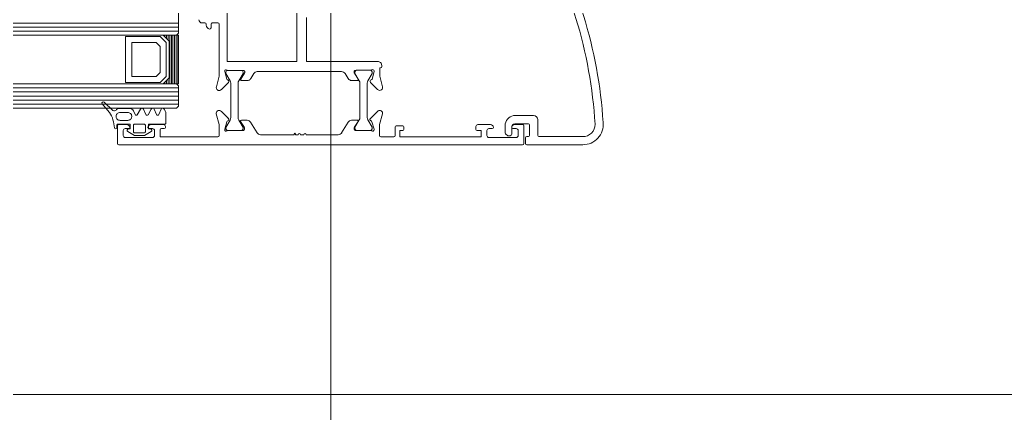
# Model space of a CAD drawing. Header units: centimetres. Extents: x 118932 to 154602, y -32682 to -23521.
# Drawn here: x 132889.05 to 132913.31, y -28094.11 to -28084.41 of the extents above; entities that cross this region are included whole.
import ezdxf

# ---------------------------------------------------------------- set-up
doc = ezdxf.new("R2010")
doc.units = ezdxf.units.CM
doc.header["$LTSCALE"] = 50
doc.header["$MEASUREMENT"] = 0
for name, color, linetype, lineweight, true_color in [('GEN_00_BL_Yazı', 7, 'Continuous', 0, 0x4f5250), ('GEN_02_TF_Pencere', 7, 'Continuous', 9, 0x6093ac), ('GEN_05_ML_Mermer', 7, 'Continuous', 9, 0x9d8692), ('GEN_06_GR_İnce', 7, 'Continuous', 13, 0xb0b0a9)]:
    doc.layers.add(name, color=color, linetype=linetype, lineweight=lineweight, true_color=true_color)
doc.layers.add('revizyon notlar', color=1, linetype='Continuous', lineweight=30)

# ---------------------------------------------------------------- blocks, each defined once
blk = doc.blocks.new('p25_a_rb')
at = {"layer": 'GEN_00_BL_Yazı'}
blk.add_line((-158.25, -26), (-158.25, 32.323), dxfattribs=at)
at = {"layer": 'GEN_02_TF_Pencere'}
for p, q in [((-160.8, -12.847), (-160.798, -15.797)), ((-159.088, -15.796), (-159.09, -12.846)), ((-162, -14.599), (-162, -15.099)), ((-158.849, -14.716), (-158.848, -15.796)), ((-162, -14.849), (-304.68, -14.849)), ((-162, -14.949), (-304.68, -14.949)), ((-161.349, -14.847), (-161.419, -14.847)), ((-161.319, -14.898), (-161.319, -14.877)), ((-161.199, -14.877), (-161.199, -14.967)), ((-161.029, -14.847), (-161.169, -14.847)), ((-160.998, -16.163), (-160.999, -14.877)), ((-162, -15.049), (-304.68, -15.049)), ((-162.375, -15.149), (-304.68, -15.149)), ((-163.3, -16.319), (-163.3, -15.179)), ((-163.3, -15.179), (-162.45, -15.179)), ((-162.45, -15.179), (-162.3, -15.329)), ((-162, -15.149), (-162.375, -15.149)), ((-162.375, -15.149), (-162.225, -15.299)), ((-162.375, -15.149), (-162.375, -15.15)), ((-162.335, -15.149), (-162.335, -15.189)), ((-162.295, -15.149), (-162.295, -15.229)), ((-162.255, -15.149), (-162.255, -15.269)), ((-162.215, -15.149), (-162.215, -16.349)), ((-162.175, -15.149), (-162.175, -16.349)), ((-162.135, -15.149), (-162.135, -16.349)), ((-162.095, -15.149), (-162.095, -16.349)), ((-162.055, -15.149), (-162.055, -16.349)), ((-162, -15.099), (-162.05, -15.149)), ((-162.015, -15.149), (-162.015, -16.349)), ((-162, -16.349), (-162, -15.149)), ((-162, -15.149), (-162, -15.149)), ((-163.15, -16.169), (-163.15, -15.329)), ((-163.15, -15.329), (-162.55, -15.329)), ((-162.55, -15.329), (-162.45, -15.429)), ((-162.45, -15.429), (-162.45, -16.069)), ((-162.3, -15.329), (-162.3, -16.169)), ((-162.225, -15.299), (-162.225, -16.199)), ((-160.798, -15.797), (-159.088, -15.796)), ((-158.848, -15.796), (-157.099, -15.795)), ((-157.048, -15.974), (-157.048, -16.161)), ((-157.014, -15.949), (-157.034, -15.955)), ((-156.999, -15.895), (-156.999, -15.93)), ((-162.55, -16.169), (-163.15, -16.169)), ((-162.45, -16.069), (-162.55, -16.169)), ((-162.3, -16.169), (-162.45, -16.319)), ((-162.225, -16.199), (-162.375, -16.349)), ((-162.255, -16.229), (-162.255, -16.349)), ((-161.068, -16.424), (-160.998, -16.163)), ((-160.861, -16.029), (-160.861, -16.047)), ((-160.861, -16.047), (-160.81, -16.232)), ((-160.832, -16.093), (-160.832, -16.057)), ((-160.728, -16.273), (-160.832, -16.093)), ((-160.792, -16.017), (-160.452, -16.017)), ((-160.401, -16.017), (-160.788, -16.017)), ((-160.412, -16.093), (-160.516, -16.273)), ((-160.468, -16.237), (-160.375, -16.084)), ((-160.412, -16.057), (-160.412, -16.093)), ((-160.371, -16.069), (-160.371, -16.047)), ((-160.147, -16.095), (-160.223, -16.219)), ((-158.891, -16.046), (-160.062, -16.047)), ((-157.985, -16.046), (-158.891, -16.046)), ((-157.823, -16.218), (-157.899, -16.094)), ((-157.676, -16.046), (-157.676, -16.067)), ((-157.671, -16.083), (-157.578, -16.235)), ((-157.656, -16.055), (-157.656, -16.092)), ((-157.656, -16.092), (-157.552, -16.272)), ((-157.259, -16.015), (-157.646, -16.016)), ((-157.276, -16.015), (-157.616, -16.015)), ((-157.34, -16.272), (-157.236, -16.092)), ((-157.237, -16.23), (-157.186, -16.045)), ((-157.236, -16.092), (-157.236, -16.055)), ((-157.186, -16.045), (-157.186, -16.027)), ((-157.048, -16.161), (-156.978, -16.421)), ((-162.375, -16.349), (-304.68, -16.349)), ((-162, -16.449), (-304.68, -16.449)), ((-162.45, -16.319), (-163.3, -16.319)), ((-162.375, -16.348), (-162.375, -16.349)), ((-162.375, -16.349), (-162, -16.349)), ((-162.335, -16.309), (-162.335, -16.349)), ((-162.295, -16.269), (-162.295, -16.349)), ((-162.05, -16.349), (-162, -16.399)), ((-162, -16.399), (-162, -16.899)), ((-160.942, -16.487), (-160.96, -16.499)), ((-160.771, -16.314), (-160.942, -16.487)), ((-160.712, -17.181), (-160.712, -16.333)), ((-160.532, -16.333), (-160.532, -17.181)), ((-160.532, -16.333), (-160.532, -16.333)), ((-160.308, -16.267), (-160.451, -16.267)), ((-157.595, -16.266), (-157.738, -16.266)), ((-157.536, -16.332), (-157.536, -17.179)), ((-157.536, -16.332), (-157.536, -16.332)), ((-157.356, -17.179), (-157.356, -16.332)), ((-157.104, -16.484), (-157.275, -16.312)), ((-157.086, -16.497), (-157.104, -16.484)), ((-162, -16.549), (-304.68, -16.549)), ((-162, -16.649), (-304.68, -16.649)), ((-162, -16.749), (-304.68, -16.749)), ((-162, -16.849), (-304.68, -16.849)), ((-162.05, -16.949), (-304.63, -16.949)), ((-162, -16.899), (-162.05, -16.949)), ((-161, -17.35), (-161.07, -17.089)), ((-160.962, -17.014), (-160.944, -17.027)), ((-160.944, -17.027), (-160.773, -17.199)), ((-157.277, -17.199), (-157.106, -17.027)), ((-157.106, -17.027), (-157.088, -17.014)), ((-156.98, -17.089), (-157.05, -17.35)), ((-163.5, -17.821), (-163.5, -17.381)), ((-163.47, -17.351), (-163.27, -17.351)), ((-163.23, -17.451), (-163.31, -17.451)), ((-162.64, -17.451), (-162.72, -17.451)), ((-162.68, -17.351), (-162.37, -17.351)), ((-162.35, -17.451), (-162.42, -17.451)), ((-162.32, -17.401), (-162.32, -17.421)), ((-161, -17.621), (-161, -17.35)), ((-160.812, -17.281), (-160.863, -17.466)), ((-160.832, -17.421), (-160.728, -17.241)), ((-160.832, -17.457), (-160.832, -17.421)), ((-160.516, -17.241), (-160.412, -17.421)), ((-160.377, -17.428), (-160.47, -17.276)), ((-160.453, -17.246), (-160.31, -17.246)), ((-160.412, -17.421), (-160.412, -17.457)), ((-160.373, -17.466), (-160.373, -17.444)), ((-160.225, -17.293), (-160.066, -17.553)), ((-157.984, -17.553), (-157.825, -17.293)), ((-157.74, -17.246), (-157.597, -17.246)), ((-157.678, -17.444), (-157.678, -17.466)), ((-157.58, -17.276), (-157.673, -17.428)), ((-157.552, -17.239), (-157.656, -17.419)), ((-157.656, -17.419), (-157.656, -17.455)), ((-157.236, -17.419), (-157.34, -17.239)), ((-157.188, -17.466), (-157.239, -17.281)), ((-157.236, -17.455), (-157.236, -17.419)), ((-157.05, -17.35), (-157.05, -17.621)), ((-156.67, -17.621), (-156.67, -17.411)), ((-156.64, -17.381), (-156.48, -17.381)), ((-156.45, -17.411), (-156.45, -17.471)), ((-154.68, -17.471), (-154.68, -17.401)), ((-154.63, -17.351), (-154.32, -17.351)), ((-154.28, -17.451), (-154.36, -17.451)), ((-153.69, -17.451), (-153.77, -17.451)), ((-153.73, -17.351), (-153.53, -17.351)), ((-153.5, -17.381), (-153.5, -17.821)), ((-163.36, -17.501), (-163.36, -17.621)), ((-163.31, -17.671), (-162.64, -17.671)), ((-162.59, -17.621), (-162.59, -17.501)), ((-162.45, -17.481), (-162.45, -17.651)), ((-162.45, -17.651), (-161.03, -17.651)), ((-160.863, -17.466), (-160.863, -17.484)), ((-160.452, -17.497), (-160.792, -17.497)), ((-160.79, -17.496), (-160.403, -17.496)), ((-159.981, -17.601), (-159.157, -17.601)), ((-159.157, -17.601), (-159.135, -17.563)), ((-159.135, -17.563), (-159.113, -17.601)), ((-159.113, -17.601), (-159.055, -17.601)), ((-158.995, -17.601), (-158.915, -17.601)), ((-158.855, -17.601), (-158.069, -17.601)), ((-157.648, -17.496), (-157.261, -17.496)), ((-157.616, -17.495), (-157.276, -17.495)), ((-157.188, -17.484), (-157.188, -17.466)), ((-157.02, -17.651), (-156.7, -17.651)), ((-156.48, -17.501), (-156.55, -17.501)), ((-156.55, -17.501), (-156.55, -17.651)), ((-156.55, -17.651), (-154.55, -17.651)), ((-154.55, -17.501), (-154.65, -17.501)), ((-154.55, -17.651), (-154.55, -17.501)), ((-154.41, -17.501), (-154.41, -17.621)), ((-154.36, -17.671), (-153.69, -17.671)), ((-153.64, -17.621), (-153.64, -17.501)), ((-153.53, -17.851), (-163.47, -17.851)), ((-153.53, -17.851), (-153.53, -17.851))]:
    blk.add_line(p, q, dxfattribs=at)
at = {"layer": 'GEN_02_TF_Pencere', "extrusion": (0, 0, -1)}
for p, q in [((-163.877, -16.841), (-163.699, -17.057)), ((-163.614, -17.001), (-163.825, -16.802)), ((-163.201, -16.955), (-163.455, -16.955)), ((-162.935, -16.969), (-163.013, -17.109)), ((-162.804, -17.105), (-162.86, -16.972)), ((-162.671, -16.969), (-162.749, -17.109)), ((-162.54, -17.105), (-162.595, -16.972)), ((-162.429, -16.972), (-162.484, -17.105)), ((-162.321, -17.026), (-162.353, -16.969)), ((-163.535, -17.16), (-163.535, -17.141)), ((-163.435, -17.053), (-163.25, -17.053)), ((-163.15, -17.141), (-163.15, -17.16)), ((-163.15, -17.141), (-163.15, -17.141)), ((-163.068, -17.106), (-163.107, -17.012)), ((-163.107, -17.012), (-163.107, -17.012)), ((-162.31, -17.316), (-162.31, -17.065)), ((-153.753, -17.13), (-153.26, -17.13)), ((-163.515, -17.431), (-163.515, -17.37)), ((-163.485, -17.344), (-163.185, -17.343)), ((-163.249, -17.248), (-163.435, -17.248)), ((-163.185, -17.458), (-163.225, -17.458)), ((-163.185, -17.343), (-163.185, -17.458)), ((-163.105, -17.528), (-163.105, -17.37)), ((-163.096, -17.351), (-163.096, -17.351)), ((-163.075, -17.343), (-162.845, -17.343)), ((-162.815, -17.369), (-162.815, -17.528)), ((-162.735, -17.458), (-162.735, -17.343)), ((-162.735, -17.343), (-162.34, -17.343)), ((-162.695, -17.457), (-162.735, -17.458)), ((-153.964, -17.529), (-153.964, -17.38)), ((-153.8, -17.419), (-153.8, -17.591)), ((-153.39, -17.33), (-153.725, -17.33)), ((-153.36, -17.619), (-153.36, -17.36)), ((-153.16, -17.23), (-153.16, -17.619)), ((-163.248, -17.522), (-163.084, -17.625)), ((-163.084, -17.625), (-162.834, -17.625)), ((-162.845, -17.555), (-163.075, -17.555)), ((-162.834, -17.625), (-162.671, -17.521)), ((-153.46, -17.819), (-153.46, -17.679)), ((-153.43, -17.649), (-153.39, -17.649)), ((-153.13, -17.649), (-152.049, -17.649)), ((-152.049, -17.849), (-153.43, -17.849))]:
    blk.add_line(p, q, dxfattribs=at)
for centre, radius, start, end in [((162.879, -18.004), 11.15, 149.2971, 176.6114), ((162.879, -18.004), 11.35, 149.2896, 176.4497), ((153.709, -17.381), 0.254, 0.1582, 80.0409), ((153.26, -17.23), 0.1, 90, 180), ((153.709, -17.419), 0.0907, 0.1582, 80.041), ((153.39, -17.36), 0.03, 90, 180), ((152.049, -17.349), 0.5, 174.4787, 270), ((152.049, -17.349), 0.3, 179.1788, 270), ((153.864, -17.529), 0.1, 241.2651, 0.0257), ((153.83, -17.591), 0.03, 179.9999, 241.2907), ((153.43, -17.679), 0.03, 360, 90), ((153.39, -17.619), 0.03, 180, 270), ((153.13, -17.619), 0.03, 270, 0), ((153.43, -17.819), 0.03, 270, 0)]:
    blk.add_arc(centre, radius, start, end, dxfattribs=at)
at = {"layer": 'GEN_02_TF_Pencere'}
for centre, radius, start, end in [((-161.419, -14.767), 0.08, 180.0329, 270.033), ((-161.349, -14.877), 0.03, 0.0329, 90.033), ((-161.219, -14.898), 0.1, 180.0329, 261.8197), ((-161.229, -14.968), 0.0297, 261.2302, 0.6073), ((-161.169, -14.877), 0.03, 90.0329, 180.033), ((-161.029, -14.877), 0.03, 0.0328, 90.0329), ((-160.831, -16.029), 0.03, 44.2452, 180.0328), ((-157.259, -15.985), 0.03, 270.0329, 315.8207), ((-157.216, -16.027), 0.03, 0.0329, 135.8205), ((-157.099, -15.895), 0.1, 0.0293, 90.0417), ((-157.028, -15.974), 0.02, 104.9815, 180.053), ((-157.019, -15.93), 0.02, 285.0375, 0.0083), ((-160.792, -16.057), 0.04, 90, 180), ((-160.781, -16.224), 0.03, 194.4226, 257.7638), ((-160.788, -15.987), 0.03, 224.2451, 270.0328), ((-160.451, -16.247), 0.02, 148.633, 270.033), ((-160.452, -16.057), 0.04, 0.0001, 89.9999), ((-160.401, -16.047), 0.03, 0.0328, 90.0329), ((-160.401, -16.069), 0.03, 328.6326, 0.0325), ((-160.309, -16.167), 0.1, 270.0329, 328.6329), ((-160.062, -16.147), 0.1, 90.0328, 148.6329), ((-157.985, -16.146), 0.1, 31.4328, 90.0329), ((-157.738, -16.166), 0.1, 211.4328, 270.0329), ((-157.646, -16.046), 0.03, 90.0328, 180.0329), ((-157.646, -16.067), 0.03, 180.0331, 211.4331), ((-157.616, -16.055), 0.04, 90, 179.9999), ((-157.595, -16.246), 0.02, 270.0328, 31.4328), ((-157.276, -16.055), 0.04, 360, 90), ((-157.266, -16.222), 0.03, 282.3019, 345.6431), ((-161, -16.442), 0.07, 165.0518, 305.0329), ((-160.794, -16.287), 0.0347, 311.3792, 78.2349), ((-160.832, -16.333), 0.12, 0, 29.9999), ((-160.412, -16.333), 0.12, 150.0001, 180), ((-157.656, -16.332), 0.12, 0.0001, 30), ((-157.236, -16.332), 0.12, 150.0001, 180), ((-157.252, -16.285), 0.0347, 101.8309, 228.6866), ((-157.046, -16.44), 0.07, 235.0329, 15.014), ((-161.002, -17.071), 0.07, 54.9992, 194.9788), ((-160.796, -17.226), 0.0347, 281.807, 48.6356), ((-160.832, -17.181), 0.12, 330.0001, 360), ((-160.412, -17.181), 0.12, 180, 210.0001), ((-157.656, -17.179), 0.12, 329.9999, 0), ((-157.236, -17.179), 0.12, 180, 209.9999), ((-157.254, -17.226), 0.0347, 131.3603, 258.1907), ((-157.048, -17.071), 0.07, 344.9963, 125.0258), ((-163.47, -17.381), 0.03, 90, 180), ((-163.31, -17.501), 0.05, 90, 180), ((-163.27, -17.421), 0.07, 360, 90), ((-163.23, -17.421), 0.03, 270, 0), ((-162.68, -17.421), 0.07, 90, 180), ((-162.72, -17.421), 0.03, 180, 270), ((-162.64, -17.501), 0.05, 360, 90), ((-162.42, -17.481), 0.03, 90, 180), ((-162.37, -17.401), 0.05, 360, 90), ((-162.35, -17.421), 0.03, 270, 0), ((-160.792, -17.457), 0.04, 180, 270), ((-160.782, -17.289), 0.03, 102.3178, 165.5945), ((-160.453, -17.266), 0.02, 89.9851, 211.4175), ((-160.452, -17.457), 0.04, 270.0001, 359.9999), ((-160.403, -17.444), 0.03, 0.0001, 31.4001), ((-160.304, -17.334), 0.0886, 27.1901, 94.2162), ((-157.74, -17.346), 0.1, 90.0002, 148.5935), ((-157.648, -17.444), 0.03, 148.6301, 179.993), ((-157.616, -17.455), 0.04, 180.0001, 269.9999), ((-157.597, -17.266), 0.02, 328.6001, 90), ((-157.276, -17.455), 0.04, 270, 0), ((-157.268, -17.289), 0.03, 14.4077, 77.7275), ((-156.64, -17.411), 0.03, 90, 180), ((-156.48, -17.411), 0.03, 360, 90), ((-154.63, -17.401), 0.05, 90, 180), ((-154.36, -17.501), 0.05, 90, 180), ((-154.32, -17.421), 0.07, 360, 90), ((-154.28, -17.421), 0.03, 270, 0), ((-153.73, -17.421), 0.07, 90, 180), ((-153.77, -17.421), 0.03, 180, 270), ((-153.69, -17.501), 0.05, 360, 90), ((-153.53, -17.381), 0.03, 360, 90), ((-163.31, -17.621), 0.05, 180, 270), ((-162.64, -17.621), 0.05, 270, 0), ((-161.03, -17.621), 0.03, 270, 0), ((-160.833, -17.484), 0.03, 180, 315.7878), ((-160.79, -17.526), 0.03, 90.0085, 135.7667), ((-160.403, -17.466), 0.0299, 269.8351, 0.1649), ((-159.981, -17.501), 0.1, 211.3999, 270), ((-159.025, -17.601), 0.03, 0, 180), ((-158.885, -17.601), 0.03, 0, 180), ((-158.069, -17.501), 0.1, 270, 328.6001), ((-157.648, -17.466), 0.03, 180, 270), ((-157.261, -17.526), 0.03, 44.2123, 90.0001), ((-157.218, -17.484), 0.03, 224.2142, 359.9963), ((-157.02, -17.621), 0.03, 180, 270), ((-156.7, -17.621), 0.03, 270, 0), ((-156.48, -17.471), 0.03, 270, 0), ((-154.65, -17.471), 0.03, 180, 270), ((-154.36, -17.621), 0.05, 180, 270), ((-153.69, -17.621), 0.05, 270, 0), ((-163.47, -17.821), 0.03, 180, 270), ((-153.53, -17.821), 0.03, 270, 0)]:
    blk.add_arc(centre, radius, start, end, dxfattribs=at)
at = {"layer": 'GEN_02_TF_Pencere', "extrusion": (0, 0, -1)}
for centre, major_axis, start_param, end_param in [((-163.849, -16.824), (0.0344, 0), 2.526974, 5.481858), ((-163.455, -17.043), (-0.1, 0), 0.603434, 1.569641), ((-163.201, -17.043), (-0.1, 0), 1.569642, 2.178996), ((-163.201, -17.043), (0.1, 0), -0.962596, -0.353242), ((-162.898, -16.985), (-0.0413, 0), 0.458705, 2.776142), ((-162.634, -16.985), (-0.0413, 0), 0.458704, 2.776141), ((-162.39, -16.985), (0.0413, 0), 3.504733, 5.82217), ((-164.103, -17.316), (-0.5, 0), 2.512106, 2.949893), ((-163.579, -16.968), (-0.0509, 0), 3.745027, 5.454025), ((-163.435, -17.141), (-0.1, 0), -0.001157, 1.569641), ((-163.435, -17.16), (-0.1, 0), 4.711232, 6.28203), ((-163.25, -17.141), (-0.1, 0), 1.569641, 3.140438), ((-163.25, -17.16), (-0.1, 0), 3.140436, 4.711234), ((-163.04, -17.097), (-0.03, 0), 3.628945, 5.929947), ((-162.776, -17.096), (-0.03, 0), 3.628943, 5.929945), ((-162.512, -17.096), (-0.03, 0), 3.490789, 5.931679), ((-162.41, -17.065), (0.1, 0), -0.461015, -0.001156), ((-167.87, -17.961), (-4.337, 0), 2.949895, 3.003759), ((-163.545, -17.431), (0.03, 0), -0.001156, 2.96363), ((-163.485, -17.37), (0.03, 0), 3.140435, 4.711233), ((-163.225, -17.493), (-0.04, 0), -0.948289, 1.56964), ((-163.075, -17.37), (-0.03, 0), -0.001153, 0.784243), ((-163.075, -17.37), (-0.03, 0), 0.784243, 1.569639), ((-162.845, -17.369), (-0.03, 0), 1.569639, 3.140437), ((-162.695, -17.493), (-0.04, 0), 1.569642, 4.087571), ((-162.34, -17.316), (-0.03, 0), 3.140437, 4.711235), ((-163.075, -17.528), (0.03, 0), 1.569641, 3.140438), ((-162.845, -17.528), (-0.03, 0), 3.140435, 4.711233)]:
    blk.add_ellipse(centre, major_axis=major_axis, ratio=0.881548, start_param=start_param, end_param=end_param, dxfattribs=at)
at = {"layer": 'GEN_05_ML_Mermer'}
blk.add_lwpolyline([(0, -24), (-317.25, -24), (-317.25, 0), (0, 0)], close=True, dxfattribs=at)
blk = doc.blocks.new('P25A')
at = {"layer": 'revizyon notlar'}
blk.add_blockref('p25_a_rb', (166.64, 17.621), dxfattribs=at)
blk = doc.blocks.new('DOGRAMA LEVEL 0 A BLOK')
at = {"layer": 'GEN_06_GR_İnce'}
blk.add_blockref('P25A', (-1726.703, -1.346), dxfattribs=at)

msp = doc.modelspace()

# ---------------------------------------------------------------- block references
msp.add_blockref('DOGRAMA LEVEL 0 A BLOK', (134615.022, -28085.92))

doc.saveas('drawing.dxf')
